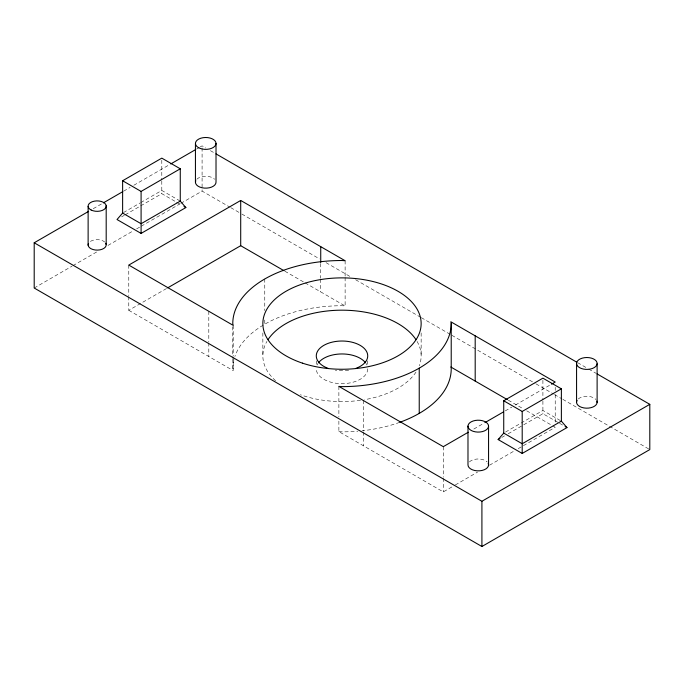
<?xml version="1.0" encoding="UTF-8"?>
<svg xmlns="http://www.w3.org/2000/svg" width="684" height="684" viewBox="0 0 684 684"><rect width="100%" height="100%" fill="white"/><g stroke="black" fill="none" stroke-linecap="round" stroke-linejoin="round"><path stroke-width="0.51" stroke-dasharray="3.42 2.56" d="M93.238 208.706L102.463 203.379M123.684 191.127L130.14 187.399M133.825 185.27L169.803 164.502M196.556 149.052L199.326 147.453M200.25 146.923L202.088 145.854L205.79 147.992M123.53 212.536L139.929 203.071M140.844 202.541L161.8 190.443L180.268 201.105M121.598 216.888L124.334 215.306M125.249 214.776L139.869 206.337M140.784 205.807L161.8 193.675L175.677 201.695M34.2 288.024L72.025 266.187M72.94 265.657L97.855 251.276M107.995 245.419L132.901 231.038M136.595 228.909L140.288 226.78M141.203 226.242L179.952 203.875M180.875 203.345L202.088 191.093L229.841 207.115M128.78 296.642L128.78 310.314L166.708 288.426M473.824 429.039L483.998 423.165M505.271 410.887L511.743 407.142M515.445 405.013L550.594 384.716M505.553 432.049L542.908 410.477L560.452 420.609M501.791 437.452L504.536 435.862M508.186 433.759L542.908 413.709L558.64 422.798M338.879 421.096L338.879 431.621L443.292 491.899L454.398 485.495M455.322 484.956L477.517 472.14M489.547 465.197L514.522 450.782M518.224 448.644L555.22 427.278L552.458 425.687M345.121 277.576L345.121 305.979L342 305.739A109.218 63.056 0 0 0 234.886 356.484M338.879 431.621L342 431.861A109.218 63.056 0 0 0 357.835 431.194M210.415 150.668L215.041 153.336M577.647 362.682L587.821 368.556M588.753 369.095L596.149 373.361M230.764 207.645L240.939 213.519M241.871 214.058L319.565 258.92M326.046 262.656L351.02 277.08M355.646 279.747L420.395 317.128M421.318 317.667L450.918 334.75M451.842 335.288L535.102 383.356M536.025 383.886L553.595 394.035M554.519 394.565L561.923 398.84M562.846 399.37L649.8 449.576M176.609 202.225L181.234 204.901M559.572 423.328L563.274 425.465M284.86 271.189L304.175 282.338M305.098 282.877L345.121 305.979M508.306 400.2L523.029 408.69M526.706 410.819L551.543 425.157M128.78 310.314L233.193 370.6L233.193 356.928M232.782 359.331L233.193 370.6M555.22 387.306L555.22 390.461M555.22 394.668L555.22 422.019M542.908 380.253L542.908 400.054M542.908 401.098L542.908 413.709M443.292 446.669L443.292 477.175M443.292 478.227L443.292 491.899M421.147 332.946L421.147 355.877M367.718 360.844L367.718 364.82M363.264 400.465L363.264 430.971M363.264 432.023L363.264 445.694M345.121 260.741L345.121 276.524M338.879 386.383L338.879 416.889M320.736 263.494L320.736 278.226M320.736 279.277L320.736 291.897M316.282 360.844L316.282 364.82M264.768 278.978L264.768 310.536M264.768 320.001L264.768 324.207M262.853 332.946L262.853 355.877M233.193 325.362L233.193 355.868M232.782 326.721L232.782 358.279M208.808 311.288L208.808 341.795M208.808 342.846L208.808 356.518M202.088 147.958L202.088 191.093M161.8 160.218L161.8 180.02M161.8 181.063L161.8 193.675M128.78 265.084L128.78 295.591M367.718 368.796A25.718 14.851 0 0 1 342 383.647A25.718 14.851 0 0 1 316.282 368.796M317.154 364.957A25.718 14.851 0 0 1 317.983 363.478M366.017 363.478A25.718 14.851 0 0 1 366.846 364.957M399.653 422.353A109.218 63.056 0 0 1 362.033 430.783M232.782 368.796A109.218 63.056 0 0 1 234.552 357.493M469.361 461.948A10.286 5.942 0 0 1 487.179 461.948M578.254 398.969A10.286 5.942 0 0 1 596.038 399.584M90.399 241.418A9.046 5.224 0 0 1 104.72 242.016M196.821 179.234A10.286 5.942 0 0 1 214.639 179.234M348.66 370.224A25.718 14.851 0 0 1 335.34 370.224M417.078 341.419A79.147 45.691 0 0 1 419.266 365.778M416.009 372.07A79.147 45.691 0 0 1 364.563 399.67M360.494 400.302A79.147 45.691 0 0 1 300.353 394.728M275.609 380.749A79.147 45.691 0 0 1 266.922 341.419"/><path stroke-width="1.03" d="M122.624 213.066L117.024 219.521L141.092 233.415L185.86 207.568L180.268 201.105L180.268 168.794L161.8 158.132L122.624 180.756L122.624 213.066L141.092 223.728L180.268 201.105M498.14 439.555L503.732 433.1L503.732 400.79L542.908 378.166L561.376 388.828L561.376 421.139L566.976 427.603L522.2 453.449L498.14 439.555L499.97 438.504M597.072 373.9L649.8 404.338L649.8 449.576L481.912 546.507L34.2 288.024L34.2 242.786L88.629 211.365M103.387 202.849L122.761 191.657M170.726 163.963L195.633 149.582M122.624 180.756L141.092 191.417L180.268 168.794M240.708 200.463L128.78 265.084L233.193 325.362L232.782 323.566A109.218 63.056 0 0 1 342 260.51L345.121 260.741L240.708 200.463L240.708 245.701L167.631 287.887M468.266 432.245L443.292 446.669L338.879 386.383L342 386.622A109.218 63.056 0 0 0 451.218 323.566L450.807 321.762L555.22 382.048L551.518 384.186M484.922 422.635L503.424 411.956M503.732 400.79L522.2 411.452L561.376 388.828M561.376 421.139L522.2 443.762L503.732 433.1M34.2 242.786L481.912 501.269L649.8 404.338M215.964 153.866L576.723 362.152M184.013 206.5L185.86 207.568M565.121 426.534L566.976 427.603M240.708 245.701L283.937 270.659M450.807 367L507.391 399.661M597.115 363.82A10.286 5.942 0 0 1 581.178 368.428A10.286 5.942 0 0 1 582.238 358.151A10.286 5.942 0 0 1 597.115 363.82L597.115 402.594M576.569 363.11L576.569 401.884M522.2 411.452L522.2 453.449M488.564 426.149A10.286 5.942 0 0 1 473.123 431.296A10.286 5.942 0 0 1 473.123 421.002A10.286 5.942 0 0 1 488.564 426.149L488.564 464.923M481.912 501.269L481.912 546.507M475.192 335.844L475.192 381.073M467.984 426.149L467.984 464.923A10.286 5.942 0 0 0 479.612 470.814A10.286 5.942 0 0 0 488.214 463.384M451.218 323.566L451.218 368.796A109.218 63.056 0 0 1 399.653 422.353M419.232 368.154L419.232 413.384M320.736 246.667L320.736 262.442M216.016 143.435L216.016 182.209A10.286 5.942 0 0 1 204.388 188.1A10.286 5.942 0 0 1 195.786 180.67M195.436 143.435L195.436 182.209M141.092 191.417L141.092 233.415M106.191 205.816L106.191 244.59M88.125 206.423L88.125 245.188M318.505 362.759A25.718 14.851 0 0 1 342 353.953A25.718 14.851 0 0 1 365.495 362.759M596.918 401.046A10.286 5.942 0 0 1 586.231 408.168A10.286 5.942 0 0 1 577.082 400.362M105.746 243.248A9.046 5.224 0 0 1 97.684 250.105A9.046 5.224 0 0 1 88.296 243.829M328.183 368.402A25.718 14.851 0 0 1 322.54 346.164A25.718 14.851 0 0 1 361.46 346.164A25.718 14.851 0 0 1 355.817 368.402M267.991 339.683A79.147 45.691 0 0 1 342 310.185A79.147 45.691 0 0 1 416.009 339.683M302.431 363.136A79.147 45.691 0 0 0 421.147 323.566A79.147 45.691 0 0 0 302.431 283.997A79.147 45.691 0 0 0 302.431 363.136M91.143 210.014A9.046 5.224 0 0 0 106.02 207.175A9.046 5.224 0 0 0 94.315 201.156A9.046 5.224 0 0 0 91.143 210.014M198.454 147.633A10.286 5.942 0 0 0 215.665 144.974A10.286 5.942 0 0 0 203.062 137.698A10.286 5.942 0 0 0 198.454 147.633"/></g></svg>
